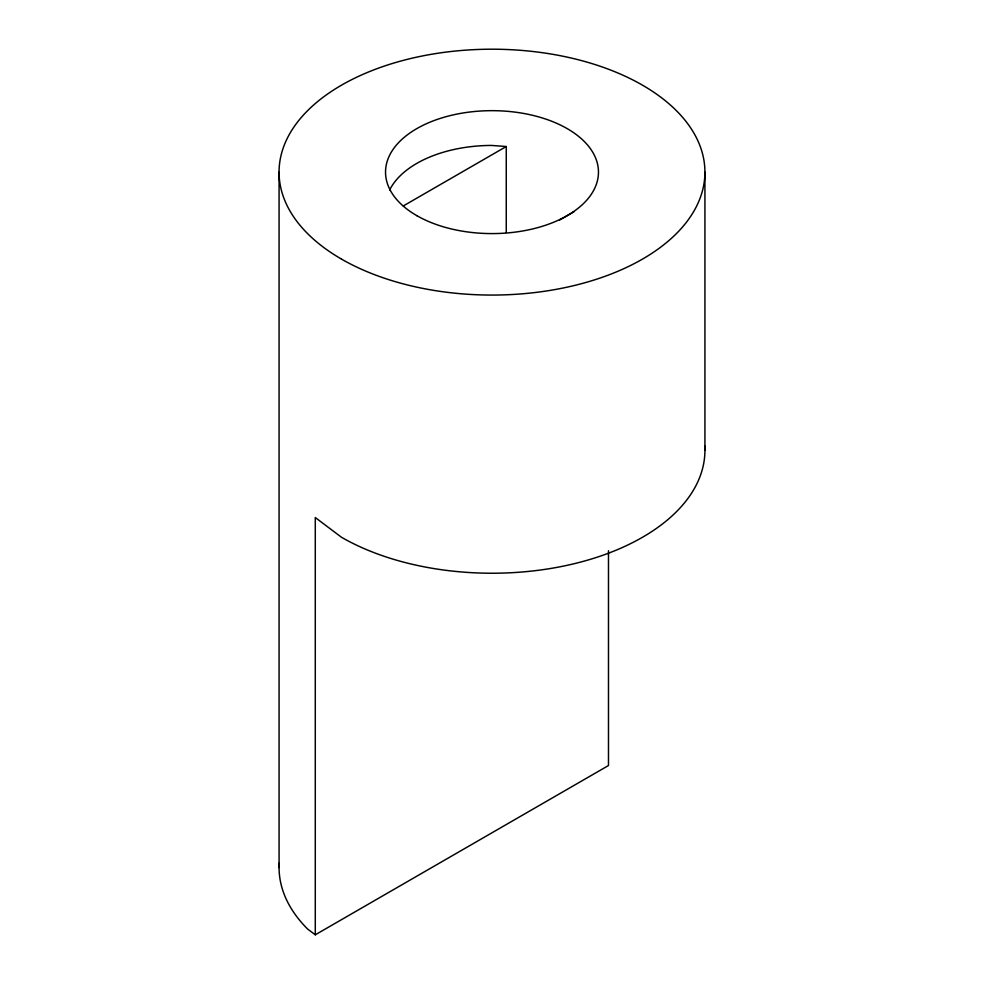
<?xml version="1.0" encoding="UTF-8"?>
<svg xmlns="http://www.w3.org/2000/svg" width="984" height="984" viewBox="0 0 984 984"><rect width="100%" height="100%" fill="white"/><g stroke="black" fill="none" stroke-linecap="round" stroke-linejoin="round"><path stroke-width="1.48" d="M403.256 205.976L506.256 146.518L506.256 232.421M559.613 220.022L574.139 211.634M279.21 863.189A212.925 122.926 0 0 0 307.598 929.019L315.286 934.8L608.481 765.527L608.481 550.769M506.256 146.518L491.545 145.435A106.469 61.463 0 0 0 389.664 189.961M704.925 172.126L704.925 450.303M315.286 934.8L315.286 517.547L341.436 537.227A212.925 122.926 0 0 0 576.956 563.02A212.925 122.926 0 0 0 704.79 445.937M279.075 172.126L279.075 867.544M341.436 259.063A212.925 122.926 0 0 0 697.668 203.946A212.925 122.926 0 0 0 436.896 53.394A212.925 122.926 0 0 0 341.436 259.063M417.044 215.779A106.469 61.463 0 0 0 594.951 187.784A106.469 61.463 0 0 0 464.005 112.828A106.469 61.463 0 0 0 417.044 215.779"/></g></svg>
